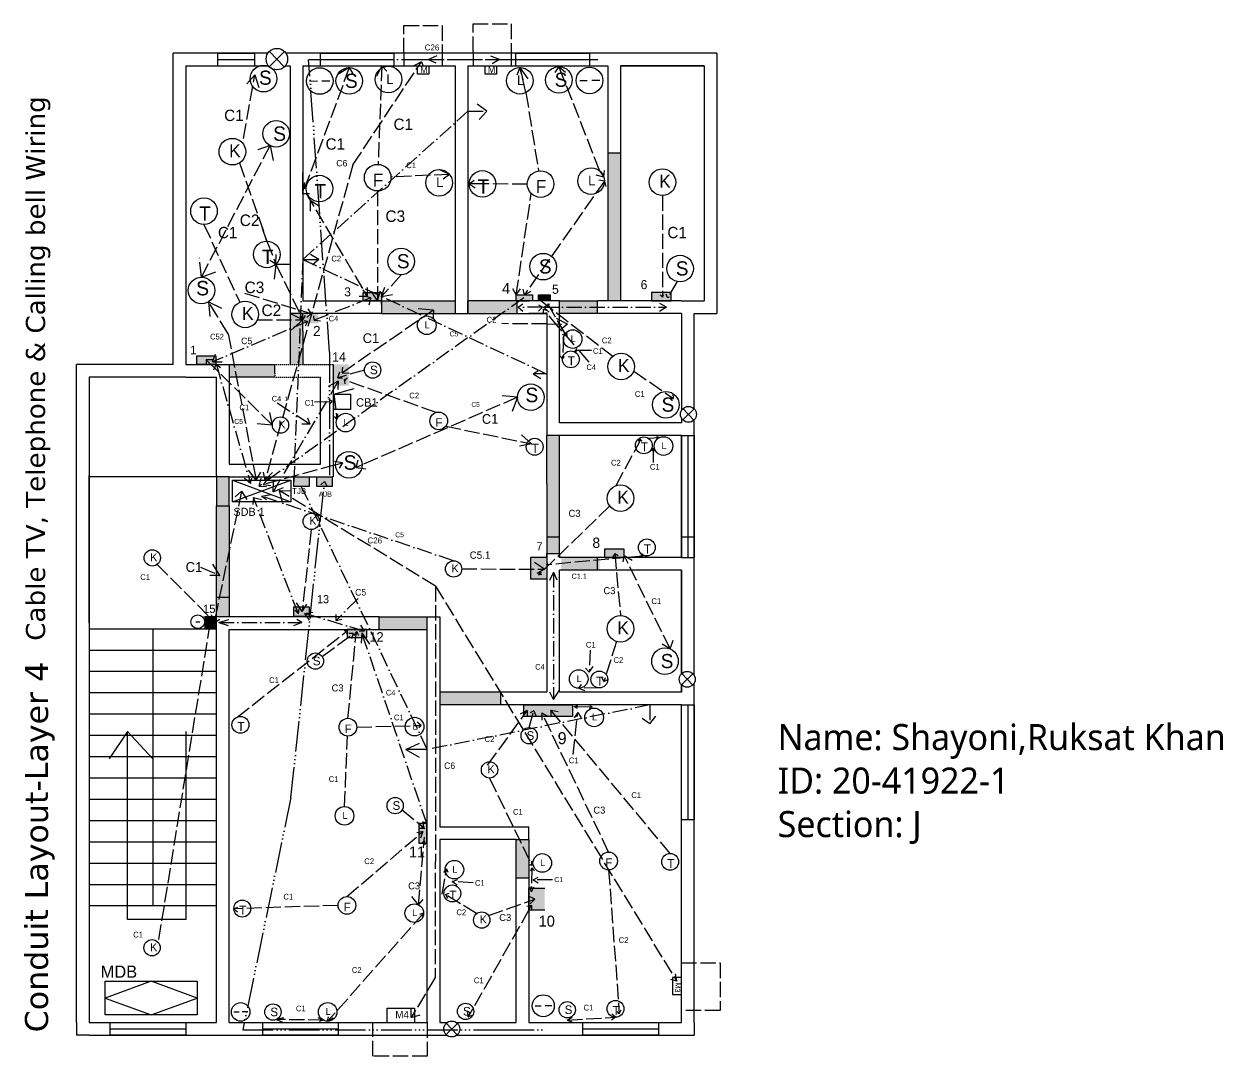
# Model space of a CAD drawing. Header units: inches. Extents: x -307 to 1342, y -989 to 4114.
# Drawn here: x -307 to 637, y -989 to -176 of the extents above; entities that cross this region are included whole.
import ezdxf

# ---------------------------------------------------------------- set-up
doc = ezdxf.new("R2010")
doc.units = ezdxf.units.IN
doc.header["$MEASUREMENT"] = 0
for name, pattern in [('ACAD_ISO02W100', [15, 12, -3]), ('ACAD_ISO06W100', [36, 24, -3, 0, -3, 0, -3, 0, -3]), ('ACAD_ISO10W100', [18, 12, -3, 0, -3]), ('HIDDEN2', [0.1875, 0.125, -0.0625])]:
    doc.linetypes.add(name, pattern=pattern)

msp = doc.modelspace()

# ---------------------------------------------------------------- hatches: boundary and pattern name
for color, points in [(3, [(162.53, -277.77), (152.53, -277.77), (152.53, -346.27), (152.53, -394.27), (162.53, -394.27), (162.53, -346.27)]), (3, [(32.53, -394.27), (-25.47, -394.27), (-25.47, -397.19), (-25.47, -404.27), (32.53, -404.27)]), (3, [(80.98, -394.27), (42.53, -394.27), (42.44, -404.27), (80.98, -404.27)]), (3, [(144.53, -394.27), (114.53, -394.27), (114.53, -404.27), (144.53, -404.27)]), (3, [(-87.47, -418.04), (-87.47, -404.27), (-97.47, -404.27), (-97.47, -418.27), (-97.47, -444.27), (-87.47, -444.27)]), (8, [(-75.21, -404.22), (-87.47, -404.22), (-87.47, -411.96), (-75.21, -411.96)]), (3, [(-109.47, -444.27), (-145.47, -444.27), (-145.47, -454.27), (-109.47, -454.27), (-109.47, -450.78)]), (8, [(-51.43, -444.26), (-64.22, -444.26), (-64.22, -460.98), (-51.43, -460.98)]), (3, [(114.53, -500.27), (104.53, -500.27), (104.53, -538.34), (104.53, -592.94), (114.53, -592.94)]), (3, [(-145.47, -532.78), (-155.47, -532.78), (-155.47, -555.55), (-145.47, -555.55)]), (78, [(-82.34, -532.78), (-94.6, -532.78), (-94.6, -540.33), (-82.34, -540.33)]), (4, [(-64.28, -532.78), (-73.47, -532.78), (-76.53, -532.78), (-76.53, -540.33), (-64.28, -540.33)]), (3, [(-145.47, -555.55), (-155.47, -555.55), (-155.47, -642.84), (-145.47, -642.84)]), (8, [(104.53, -596.27), (91.74, -596.27), (91.74, -612.99), (104.53, -612.99)]), (3, [(146.09, -596.26), (116.09, -596.26), (116.09, -606.26), (146.09, -606.26)]), (256, [(-145.47, -627.53), (-155.47, -627.53), (-155.47, -642.84), (-145.47, -642.84)]), (256, [(-145.47, -627.53), (-155.47, -627.53), (-155.47, -642.84), (-145.47, -642.84)]), (256, [(-145.47, -627.53), (-155.47, -627.53), (-155.47, -642.84), (-145.47, -642.84)]), (3, [(-145.47, -627.53), (-155.47, -627.53), (-155.47, -642.84), (-145.47, -642.84)]), (8, [(-82.34, -635.03), (-94.6, -635.03), (-94.6, -642.76), (-82.34, -642.76)]), (8, [(-155.47, -642.84), (-164.9, -642.84), (-164.9, -652.27), (-155.47, -652.27)]), (3, [(10.53, -642.84), (-27.47, -642.84), (-27.47, -652.84), (10.53, -652.84)]), (3, [(68.53, -702.27), (20.53, -702.27), (20.53, -712.27), (68.53, -712.27)]), (251, [(124.71, -712.27), (86.53, -712.27), (86.53, -721.22), (124.71, -721.22)]), (3, [(90.53, -818.27), (80.53, -818.27), (80.53, -848.27), (90.53, -848.27)]), (8, [(102.98, -856.76), (90.18, -856.76), (90.18, -873.48), (102.98, -873.48)])]:
    msp.add_hatch(color=color).paths.add_polyline_path(points)
at = {"linetype": 'ACAD_ISO02W100'}
for points in [[(-25.47, -387.55), (-40.07, -387.55), (-40.07, -394.27), (-25.47, -394.27)], [(93.39, -389.44), (80.57, -389.44), (80.57, -394.27), (93.39, -394.27)], [(107.16, -389.44), (97.96, -389.44), (97.96, -394.27), (107.16, -394.27)], [(202.46, -387.79), (187.03, -387.79), (187.03, -394.15), (202.46, -394.15)], [(-155.65, -437.78), (-171.08, -437.78), (-171.08, -444.13), (-155.65, -444.13)], [(165.38, -589.81), (149.95, -589.81), (149.95, -596.17), (165.38, -596.17)], [(-37.04, -652.82), (-52.47, -652.82), (-52.47, -659.18), (-37.04, -659.18)], [(10.09, -821.09), (10.09, -805.66), (3.73, -805.66), (3.73, -821.09)]]:
    msp.add_hatch(color=252, dxfattribs=at).paths.add_polyline_path(points)
at = {"linetype": 'ACAD_ISO02W100', "lineweight": 25}
for color, points in [(56, [(-82.34, -532.6), (-94.6, -532.6), (-94.6, -540.33), (-82.34, -540.33)]), (143, [(-64.28, -532.6), (-76.53, -532.6), (-76.53, -540.33), (-64.28, -540.33)]), (153, [(-64.28, -532.6), (-76.53, -532.6), (-76.53, -540.33), (-64.28, -540.33)])]:
    msp.add_hatch(color=color, dxfattribs=at).paths.add_polyline_path(points)

# ---------------------------------------------------------------- linework, layer by layer
at = {"linetype": 'ACAD_ISO02W100'}
for p, q in [((-7.91, -199.27), (-7.91, -177.52)), ((-7.91, -177.52), (22.15, -177.52)), ((22.15, -177.52), (22.15, -199.27)), ((46.57, -198.06), (46.57, -176.32)), ((46.57, -176.32), (76.64, -176.32)), ((76.64, -176.32), (76.64, -198.06)), ((-134.23, -266.35), (-125.25, -216.43)), ((-50.87, -210.69), (-87.47, -309.66)), ((-50.87, -210.69), (-60, -216.03)), ((-50.87, -210.69), (-48.09, -215.44)), ((-25.31, -209.27), (-29.57, -217.7)), ((-25.31, -209.27), (-28.16, -286.79)), ((-25.31, -209.27), (-21.42, -213.46)), ((83.41, -210.49), (81.09, -216.72)), ((88.16, -230.3), (83.41, -210.49)), ((83.41, -210.49), (85.78, -220.39)), ((83.41, -210.49), (89.65, -219.52)), ((114.12, -209.87), (110.78, -214.62)), ((146.36, -292.09), (114.12, -209.87)), ((114.12, -209.87), (119.4, -214.21)), ((88.16, -230.3), (98.05, -291.95)), ((-137.18, -285.6), (-115.82, -347.19)), ((28.01, -294.72), (19.88, -290.85)), ((146.36, -292.09), (149.44, -296.85)), ((149.44, -296.85), (150.05, -291.59)), ((-87.47, -309.66), (-87.47, -293.3)), ((-87.47, -305.87), (-87.47, -293.3)), ((-87.47, -309.66), (-87.47, -296.77)), ((-87.47, -309.66), (-85.81, -300.95)), ((28.01, -294.72), (-18.09, -296.79)), ((28.01, -294.72), (23.12, -298.39)), ((43.47, -302.21), (47.49, -299.28)), ((149.91, -299.95), (86.98, -389.44)), ((149.44, -296.85), (143.47, -295.24)), ((149.91, -299.95), (145.67, -299.33)), ((149.91, -299.95), (149.24, -303.63)), ((149.91, -299.95), (150.93, -304.3)), ((-87.47, -309.66), (-82.26, -309.66)), ((-84.86, -309.66), (-36.63, -390.92)), ((-28.55, -307.73), (-28.55, -394.27)), ((50.08, -302.21), (43.47, -302.21)), ((43.47, -302.21), (48.32, -305.23)), ((89.24, -302.29), (50.08, -302.21)), ((80.57, -389.44), (92.36, -309.75)), ((195.57, -311.35), (195.57, -387.76)), ((-83.15, -312.54), (-81.7, -314.98)), ((-81.7, -314.98), (-81.7, -323.66)), ((-81.7, -314.98), (-74.32, -319.69)), ((-165.22, -334.07), (-137.1, -395.35)), ((-115.82, -347.19), (-119.28, -337.2)), ((-115.82, -347.19), (-108.58, -365.22)), ((-108.58, -365.22), (-108.42, -357.72)), ((-108.58, -365.22), (-113.33, -362.42)), ((-108.58, -365.22), (-110.34, -379.57)), ((-108.58, -365.22), (-87.47, -409.25)), ((-108.58, -365.22), (-97.47, -365.22)), ((-10.03, -373.65), (-25.47, -390.91)), ((-36.63, -390.92), (-39.84, -385.5)), ((-36.63, -390.92), (-36.63, -383.82)), ((-28.55, -394.27), (-26.34, -386.33)), ((-25.47, -390.91), (-22.77, -383.33)), ((80.57, -389.44), (77.81, -384.86)), ((80.57, -389.44), (83.93, -384.66)), ((86.98, -389.44), (86.06, -385.06)), ((86.98, -389.44), (92.26, -386.71)), ((207.27, -379.08), (199.71, -391.56)), ((-133.24, -388.12), (-80.95, -404.27)), ((-36.63, -390.92), (-43.17, -390.92)), ((-28.55, -394.27), (-32.77, -387.55)), ((-25.47, -390.91), (-16.84, -389.26)), ((100.07, -394.27), (99.03, -393.34)), ((99.03, -393.34), (100.13, -393.4)), ((99.03, -393.34), (99.14, -393.98)), ((100.07, -394.27), (156.57, -437.77)), ((119.07, -419.96), (102.56, -391.85)), ((102.56, -391.85), (102.56, -394.27)), ((102.56, -391.85), (104.85, -391.85)), ((195.71, -391.28), (193.76, -389.45)), ((195.57, -387.76), (195.71, -391.28)), ((195.64, -391.21), (196.83, -389.28)), ((199.71, -391.56), (198.65, -389.03)), ((199.71, -391.56), (201.19, -390.94)), ((-87.47, -409.25), (-97.47, -404.27)), ((-87.47, -409.25), (-89.3, -405.42)), ((-87.47, -409.25), (-89.3, -405.42)), ((-80.95, -404.27), (-84.38, -407.27)), ((-80.95, -404.27), (-83.15, -400.42)), ((-123.23, -409.25), (-87.47, -409.25)), ((-87.47, -409.25), (-97.47, -418.04)), ((-87.47, -409.25), (-89.36, -407.47)), ((-87.47, -409.25), (-85.37, -405.81)), ((117.78, -422.88), (116.83, -439.89)), ((120.55, -422.39), (116.86, -420.78)), ((119.07, -419.96), (120.55, -422.39)), ((120.55, -422.39), (120.25, -418.7)), ((126.53, -433.22), (128.2, -432.12)), ((139.74, -433.29), (126.53, -433.22)), ((126.53, -433.22), (128.01, -434.24)), ((116.83, -439.89), (115.44, -437.77)), ((116.83, -439.89), (118.63, -438.09)), ((173.02, -449.45), (204.28, -471.13)), ((204.28, -471.13), (201.92, -470.5)), ((204.28, -471.13), (204.13, -467.33)), ((159.12, -539.66), (178.61, -503.41)), ((178.61, -503.41), (176.4, -504.55)), ((178.61, -503.41), (179.03, -504.68)), ((184.24, -502.17), (193.31, -501.86)), ((193.31, -501.86), (190.77, -502.63)), ((193.31, -501.86), (190.84, -501.29)), ((154.12, -555.67), (98.29, -609.75)), ((158.06, -593.19), (162.61, -641.86)), ((183.3, -594.92), (178.56, -594.35)), ((183.3, -594.92), (104.53, -601.96)), ((104.53, -601.96), (105.51, -600.13)), ((104.53, -601.96), (105.41, -602.86)), ((165.41, -594.62), (164.38, -599.75)), ((201.65, -668.22), (165.41, -594.62)), ((165.41, -594.62), (171.78, -598.28)), ((183.3, -594.92), (181.98, -596.27)), ((98.29, -609.75), (99.13, -606.85)), ((98.29, -609.75), (100.75, -609.21)), ((138.68, -669.06), (138.05, -686.43)), ((159.5, -662.34), (149.45, -693.89)), ((201.65, -668.22), (195.29, -664.41)), ((201.65, -668.22), (203.96, -661.26)), ((138.05, -686.43), (135.02, -683.24)), ((138.05, -686.43), (141.08, -682.12)), ((129.84, -699.17), (131.94, -696.29)), ((149.45, -693.89), (148.1, -691)), ((149.45, -693.89), (152.59, -692.1)), ((145.94, -698.87), (129.84, -699.17)), ((129.84, -699.17), (134.17, -700.84)), ((57.92, -759.75), (89.25, -716.75)), ((89.25, -716.75), (83.53, -719.59)), ((89.25, -716.75), (89.25, -721.22)), ((90.71, -730.03), (94.28, -716.85)), ((94.28, -716.85), (91.43, -718.53)), ((94.28, -716.85), (96.25, -721.22)), ((201.71, -829.1), (107.78, -716.46)), ((107.78, -716.46), (107.78, -721.22)), ((107.78, -716.46), (113.63, -717.48)), ((126.07, -713.49), (128.9, -712.64)), ((126.07, -713.49), (140.39, -713.78)), ((126.07, -713.49), (128.5, -714.76)), ((140.39, -713.78), (137.96, -715.01)), ((140.39, -713.78), (138.52, -712.95)), ((185.78, -712.27), (185.78, -727.05)), ((153.23, -828.12), (100.68, -718.34)), ((100.68, -718.34), (100.68, -724.29)), ((100.68, -718.34), (105.62, -721.22)), ((125.39, -751.35), (128.95, -718.31)), ((128.95, -718.31), (126.17, -722.34)), ((128.95, -718.31), (131.63, -722.34)), ((185.78, -727.05), (179.75, -722.89)), ((185.78, -727.05), (190.51, -721.15)), ((59.5, -769.79), (92.86, -838.67)), ((92.86, -838.67), (90.53, -837.84)), ((92.86, -838.67), (92.72, -835.26)), ((22.32, -861.05), (25.68, -841.2)), ((25.68, -841.2), (23.3, -844)), ((25.68, -841.2), (26.66, -843.93)), ((153.23, -842.05), (161.66, -955.39)), ((30.14, -851.32), (34.53, -849.65)), ((46.76, -852.32), (30.14, -851.32)), ((30.14, -851.32), (34.15, -853.79)), ((24.98, -861.56), (27.64, -860.49)), ((49.35, -876.49), (24.98, -861.56)), ((24.98, -861.56), (26.31, -864.34)), ((58.66, -877.91), (95.23, -865.12)), ((95.23, -865.12), (90.18, -862.82)), ((95.23, -865.12), (91.43, -868.77)), ((90.53, -873.48), (42.83, -957.7)), ((92.63, -870.01), (88.75, -870.98)), ((90.53, -873.48), (92.63, -870.01)), ((92.63, -870.01), (92.63, -873.48)), ((210.53, -915.26), (210.53, -915.26)), ((210.53, -915.26), (240.99, -915.26)), ((240.99, -915.26), (240.99, -952.74)), ((-155.47, -962.27), (-155.47, -947.37)), ((161.66, -955.39), (163.12, -952.3)), ((240.99, -952.74), (210.53, -952.74)), ((42.83, -957.7), (42.43, -953.77)), ((42.83, -957.7), (45.62, -956.51)), ((120.65, -960.22), (124.54, -958.01)), ((120.65, -960.22), (158.67, -958.1)), ((120.65, -960.22), (124.2, -961.78)), ((158.67, -958.1), (155.64, -960.36)), ((158.67, -958.1), (155.72, -955.68)), ((161.66, -955.39), (159.94, -953.58))]:
    msp.add_line(p, q, dxfattribs=at)
at = {"color": 0}
for p, q in [((-101.88, -198), (-113.84, -209.95)), ((-113.72, -197.88), (-102, -210.07)), ((-81.87, -221.2), (-76, -221.12)), ((-66.11, -221.2), (-72.45, -221.2)), ((130.49, -220.79), (136.36, -220.71)), ((146.25, -220.79), (139.91, -220.79)), ((-87.47, -276.93), (-87.47, -309.66)), ((-62.98, -467.74), (-47.04, -463.15)), ((220.52, -479.12), (211.66, -487.98)), ((211.74, -479.03), (220.43, -488.07)), ((104.53, -596.27), (91.74, -596.27)), ((91.74, -596.27), (91.74, -612.99)), ((91.74, -612.99), (104.53, -612.99)), ((219.54, -687.66), (210.68, -696.52)), ((210.77, -687.57), (219.45, -696.61)), ((102.98, -856.76), (90.18, -856.76)), ((90.18, -856.76), (90.18, -873.48)), ((90.18, -873.48), (102.98, -873.48)), ((95.38, -949.05), (100.25, -948.98)), ((108.45, -949.05), (103.2, -949.05)), ((-141.75, -953.86), (-137.65, -953.81)), ((-130.75, -953.86), (-135.17, -953.86)), ((34.21, -962.86), (25.35, -971.72)), ((25.44, -962.77), (34.12, -971.81))]:
    msp.add_line(p, q, dxfattribs=at)
at = {"color": 0, "linetype": 'ACAD_ISO02W100'}
for p, q in [((46.57, -198.06), (46.57, -209.27)), ((76.64, -198.06), (76.64, -209.27)), ((-7.91, -199.27), (-7.91, -209.27)), ((22.15, -199.27), (22.15, -209.27)), ((-125.25, -216.43), (-131.51, -223.53)), ((-125.25, -216.43), (-122.03, -226.26)), ((15.4, -401.53), (-56.51, -450.97)), ((15.4, -401.53), (2.89, -400.49)), ((15.4, -401.53), (15.1, -408.06)), ((104.53, -412.25), (69.21, -412.17)), ((104.53, -412.25), (120.99, -412.58)), ((120.99, -412.58), (112.15, -408.18)), ((120.99, -412.58), (114.53, -417.54)), ((-111.43, -491.99), (-163.58, -440.48)), ((-163.58, -440.48), (-163.58, -444.27)), ((-163.58, -440.48), (-158.18, -440.48)), ((-38.93, -448.7), (-59.8, -454.76)), ((-59.8, -454.76), (-58.2, -450.13)), ((-56.51, -450.97), (-55.83, -446.38)), ((-56.51, -450.97), (-51.07, -451.02)), ((104.53, -445.45), (104.53, -445.45)), ((-59.8, -454.76), (-56.1, -454.79)), ((-54.98, -456.43), (-52.25, -454.72)), ((17.43, -482.03), (-54.98, -456.43)), ((-54.98, -456.43), (-54.39, -459.44)), ((-64.37, -473.53), (-66.92, -471.8)), ((-62.98, -467.74), (-60.56, -487.24)), ((-78.3, -473.65), (-64.37, -473.53)), ((-64.37, -473.53), (-66.38, -475.43)), ((-111.43, -491.99), (-113.28, -482.15)), ((-60.56, -487.24), (-62.48, -485.11)), ((-60.56, -487.24), (-59.76, -483.27)), ((-111.43, -491.99), (-123.24, -490.96)), ((25.05, -492.9), (92.59, -506.73)), ((92.59, -506.73), (84.67, -499.58)), ((92.59, -506.73), (83.12, -508.57)), ((-80.76, -574.21), (-87.96, -638.69)), ((-202.07, -601.65), (-158.83, -644.98)), ((102.9, -605.29), (94.9, -600.2)), ((37.65, -605.25), (102.9, -605.29)), ((102.9, -605.29), (96.76, -608.79)), ((-87.96, -638.69), (-92.45, -631.96)), ((-87.96, -638.69), (-84.15, -632.99)), ((-200.76, -896.96), (-160.18, -647.56)), ((-160.18, -647.56), (-162.98, -649.74)), ((-158.93, -644.88), (-161.01, -645.07)), ((-160.95, -652.27), (-160.18, -647.56)), ((-160.18, -647.56), (-158.09, -650.24)), ((-158.83, -644.98), (-159.33, -642.84)), ((-139.2, -721.8), (-52.45, -653.98)), ((-72.16, -674.25), (-47.93, -656.15)), ((-52.45, -653.98), (-54.84, -653.99)), ((-52.45, -653.98), (-53.06, -656.15)), ((-51.96, -722.8), (-45.28, -654.34)), ((-47.93, -656.15), (-51.35, -655.96)), ((-47.93, -656.15), (-49.21, -660.34)), ((-45.28, -654.34), (-47.22, -657.55)), ((-45.28, -654.34), (-43.53, -657.29)), ((5.77, -728.33), (2.63, -725.79)), ((-44.99, -729.76), (5.77, -728.33)), ((5.77, -728.33), (3.86, -730.32)), ((-54.61, -792.23), (-52.26, -736.72)), ((-9.27, -794.84), (8.48, -809.4)), ((8.48, -809.4), (3.76, -809.4)), ((3.96, -805.68), (7.64, -808.71)), ((7.64, -808.71), (4.78, -809.4)), ((6.94, -804.2), (7.64, -808.71)), ((-52.7, -863.03), (7.02, -811.95)), ((7.02, -811.95), (2.39, -812.79)), ((3.61, -869.61), (8.35, -816.35)), ((3.76, -814.73), (7.02, -811.95)), ((7.02, -811.95), (5.16, -817.05)), ((7.02, -811.95), (5.16, -817.05)), ((8.1, -819.24), (6.14, -821.11)), ((7.93, -821.11), (8.1, -819.24)), ((8.1, -819.24), (8.95, -821.98)), ((3.61, -869.61), (-1.73, -863.12)), ((3.61, -869.61), (7.3, -865.49)), ((-59.66, -870), (-141.73, -872.76)), ((-141.73, -872.76), (-138.5, -871.35)), ((-141.73, -872.76), (-138.73, -875.04)), ((7.62, -876.14), (-67.89, -961.17)), ((7.62, -876.14), (4.38, -877.31)), ((7.62, -876.14), (6.52, -878.93)), ((-108.32, -959.82), (-102.31, -958.23)), ((-71.18, -960.38), (-108.32, -959.82)), ((-108.32, -959.82), (-103.71, -961.53)), ((-71.18, -960.38), (-75.46, -958.51)), ((-71.18, -960.38), (-74.49, -961.48)), ((-67.89, -961.17), (-67.18, -957.78)), ((-67.89, -961.17), (-63.54, -958.63)), ((-32.45, -988.56), (-32.45, -962.27)), ((10.53, -962.27), (10.53, -988.56)), ((10.53, -988.56), (-32.45, -988.56))]:
    msp.add_line(p, q, dxfattribs=at)
for p, q in [((-189.47, -444.27), (-189.47, -199.27)), ((-114.88, -199.27), (-189.47, -199.27)), ((238.53, -199.27), (-100.84, -199.27)), ((238.53, -199.27), (238.53, -251.76)), ((-179.47, -209.27), (-114.46, -209.27)), ((-179.47, -209.27), (-179.47, -444.27)), ((-179.47, -209.27), (-114.46, -209.27)), ((-101.27, -209.27), (-97.47, -209.27)), ((-101.27, -209.27), (-97.47, -209.27)), ((-97.47, -209.27), (-97.47, -404.27)), ((-87.47, -209.27), (32.53, -209.27)), ((-87.47, -209.27), (-87.47, -384.27)), ((-87.47, -209.27), (-87.47, -384.27)), ((-87.47, -209.27), (32.53, -209.27)), ((32.53, -209.27), (32.53, -384.27)), ((32.53, -209.27), (32.53, -219.27)), ((42.53, -209.27), (152.53, -209.27)), ((42.53, -209.27), (42.53, -384.27)), ((87.53, -209.27), (97.53, -209.27)), ((152.53, -209.27), (152.53, -346.27)), ((162.53, -209.27), (228.53, -209.27)), ((228.53, -209.27), (162.53, -209.27)), ((162.53, -209.27), (162.53, -346.27)), ((228.53, -209.27), (228.53, -394.27)), ((238.53, -209.27), (238.53, -404.27)), ((-97.47, -362.49), (-97.47, -362.49)), ((-87.47, -394.27), (-25.47, -394.27)), ((90.64, -394.27), (80.98, -394.27)), ((80.98, -394.27), (80.98, -404.27)), ((114.53, -394.27), (90.64, -394.27)), ((114.53, -394.27), (104.53, -394.27)), ((114.53, -490.27), (114.53, -394.27)), ((210.53, -394.27), (144.53, -394.27)), ((144.53, -404.27), (144.53, -394.27)), ((210.53, -394.27), (228.53, -394.27)), ((-80.95, -404.27), (-81.82, -405.03)), ((80.98, -404.27), (104.53, -404.27)), ((104.53, -404.27), (90.46, -404.27)), ((104.53, -404.27), (104.53, -499.21)), ((210.53, -404.27), (144.53, -404.27)), ((210.53, -404.27), (210.53, -480.64)), ((220.53, -404.27), (238.53, -404.27)), ((220.53, -479.13), (220.53, -404.27)), ((-87.47, -409.25), (-87.13, -407.97)), ((-97.47, -418.04), (-97.47, -418.27)), ((114.53, -428.17), (114.53, -438.17)), ((-189.47, -444.27), (-265.47, -444.27)), ((-265.47, -962.27), (-265.47, -444.27)), ((-179.47, -444.27), (-155.47, -444.27)), ((-155.47, -444.27), (-145.47, -444.27)), ((-145.47, -444.27), (-145.47, -522.78)), ((-109.47, -450.78), (-109.47, -444.27)), ((-109.47, -450.78), (-109.47, -450.78)), ((-63.47, -444.27), (-63.47, -486.78)), ((-63.47, -450.78), (-63.47, -522.78)), ((-179.47, -454.27), (-255.47, -454.27)), ((-255.47, -454.27), (-255.47, -536.27)), ((-179.47, -454.27), (-189.47, -454.27)), ((-179.47, -454.27), (-155.47, -454.27)), ((-155.47, -531.56), (-155.47, -454.27)), ((-73.47, -522.78), (-73.47, -454.27)), ((210.53, -490.27), (114.53, -490.27)), ((210.53, -486.45), (210.53, -490.27)), ((220.53, -688.95), (220.53, -487.96)), ((104.53, -492), (104.53, -500.27)), ((114.8, -500.27), (104.53, -500.27)), ((210.53, -500.27), (114.8, -500.27)), ((210.53, -596.27), (210.53, -500.27)), ((210.53, -500.27), (210.53, -596.27)), ((188.27, -510.16), (187.21, -512.6)), ((188.27, -510.16), (188.38, -521.51)), ((188.27, -510.16), (189.74, -512.35)), ((-145.47, -522.78), (-73.47, -522.78)), ((-63.47, -522.78), (-63.47, -532.78)), ((-255.47, -647.56), (-255.47, -531.56)), ((-145.47, -532.78), (-255.47, -532.78)), ((-255.47, -536.27), (-255.47, -652.27)), ((-155.47, -531.56), (-155.47, -532.78)), ((-145.47, -532.78), (-94.6, -532.78)), ((-142.81, -552.38), (-96.95, -535.36)), ((-142.81, -535.36), (-96.95, -552.38)), ((-82.34, -532.78), (-73.47, -532.78)), ((-63.47, -532.78), (-64.28, -532.78)), ((-155.47, -555.55), (-145.47, -555.55)), ((104.53, -580), (114.53, -580)), ((210.53, -580), (220.53, -580)), ((104.53, -592.94), (114.53, -592.94)), ((104.53, -596.27), (104.53, -592.94)), ((104.53, -592.94), (104.53, -596.27)), ((114.53, -592.94), (114.53, -596.27)), ((114.53, -592.94), (114.53, -596.27)), ((158.06, -593.19), (156.28, -596.14)), ((158.06, -593.19), (160.83, -594.62)), ((104.53, -596.27), (104.53, -702.27)), ((116.06, -596.27), (114.53, -596.27)), ((210.53, -596.27), (144.53, -596.27)), ((144.53, -606.27), (144.53, -596.27)), ((114.53, -702.27), (114.53, -606.27)), ((116.1, -606.27), (114.53, -606.27)), ((210.53, -606.27), (144.53, -606.27)), ((210.53, -606.27), (210.53, -687.81)), ((210.53, -687.81), (210.53, -606.27)), ((-155.47, -627.53), (-145.47, -627.53)), ((-171.75, -646.8), (-168.45, -646.8)), ((-168.15, -646.97), (-168.15, -646.97)), ((-164.9, -642.84), (-155.47, -642.84)), ((-27.47, -642.84), (-155.47, -642.84)), ((-155.47, -652.27), (-155.47, -642.84)), ((-27.47, -652.84), (-27.47, -642.84)), ((10.53, -662.27), (10.53, -642.84)), ((10.53, -642.84), (20.53, -642.84)), ((20.53, -642.84), (20.53, -684.8)), ((-255.53, -652.27), (-155.47, -652.27)), ((-255.47, -652.27), (-255.47, -962.27)), ((-205.5, -652.27), (-205.5, -870.2)), ((-155.47, -962.27), (-155.47, -652.27)), ((-145.47, -962.27), (-145.47, -652.84)), ((-145.47, -652.84), (-27.47, -652.84)), ((-255.53, -669.03), (-155.47, -669.03)), ((10.53, -962.27), (10.53, -662.27)), ((20.53, -662.27), (20.53, -808.27)), ((-255.53, -685.8), (-155.47, -685.8)), ((210.53, -702.27), (210.53, -696.37)), ((210.53, -696.37), (210.53, -702.27)), ((220.53, -962.27), (220.53, -695.23)), ((-255.53, -702.56), (-155.47, -702.56)), ((104.53, -702.27), (68.53, -702.27)), ((68.53, -712.27), (68.53, -702.27)), ((210.53, -702.27), (114.53, -702.27)), ((104.53, -712.27), (68.53, -712.27)), ((108.07, -712.27), (104.53, -712.27)), ((210.53, -712.27), (104.9, -712.27)), ((210.53, -808.27), (210.53, -712.27)), ((-255.53, -719.32), (-155.47, -719.32)), ((-255.53, -736.09), (-155.47, -736.09)), ((-225.55, -733.17), (-239.83, -754.58)), ((-225.55, -881.02), (-225.55, -733.17)), ((-225.55, -733.17), (-205.47, -754.58)), ((-179.6, -733.17), (-179.6, -881.02)), ((-6.27, -747.3), (4.51, -742.24)), ((-255.53, -752.85), (-155.47, -752.85)), ((10.53, -747.3), (-6.27, -747.3)), ((-6.27, -747.3), (4.2, -753.32)), ((10.53, -747.3), (10.53, -747.3)), ((-255.53, -769.62), (-155.47, -769.62)), ((-255.53, -786.38), (-155.47, -786.38)), ((-255.53, -803.15), (-155.47, -803.15)), ((20.53, -808.27), (80.53, -808.27)), ((80.53, -808.27), (90.53, -808.27)), ((90.53, -818.27), (90.53, -808.27)), ((210.53, -962.27), (210.53, -808.27)), ((-255.53, -819.91), (-155.47, -819.91)), ((80.53, -818.27), (20.53, -818.27)), ((20.53, -818.27), (20.53, -962.27)), ((-255.53, -836.67), (-155.47, -836.67)), ((80.53, -962.27), (80.53, -848.27)), ((80.53, -962.27), (80.53, -848.27)), ((80.53, -848.27), (90.53, -848.27)), ((90.53, -848.27), (90.53, -962.27)), ((-255.53, -853.44), (-155.47, -853.44)), ((-255.53, -870.2), (-155.47, -870.2)), ((-179.6, -881.02), (-225.55, -881.02)), ((-206.84, -929.71), (-243.05, -942.91)), ((-170.64, -942.91), (-206.84, -929.71)), ((-243.05, -942.91), (-206.84, -956.11)), ((-206.84, -956.11), (-170.64, -942.91)), ((-265.47, -962.27), (-265.47, -972.27)), ((-255.47, -962.27), (-179.47, -962.27)), ((-255.47, -962.27), (-155.47, -962.27)), ((-145.47, -962.27), (10.53, -962.27)), ((-13.47, -962.27), (10.53, -962.27)), ((21.53, -962.27), (20.53, -962.27)), ((20.53, -962.27), (26.03, -962.27)), ((21.53, -962.27), (26.03, -962.27)), ((33.53, -962.27), (80.53, -962.27)), ((33.53, -962.27), (56.53, -962.27)), ((56.53, -962.27), (80.53, -962.27)), ((90.53, -962.27), (210.53, -962.27)), ((220.53, -962.27), (220.53, -972.27)), ((-255.47, -972.27), (-265.47, -972.27)), ((-255.47, -972.27), (25.97, -972.27)), ((33.58, -972.27), (220.53, -972.27))]:
    msp.add_line(p, q)
at = {"color": 3, "linetype": 'ByBlock'}
for p, q in [((-125.25, -199.27), (-154.52, -199.27)), ((-154.52, -199.27), (-154.52, -209.27)), ((-125.25, -209.27), (-125.25, -199.27)), ((-73.87, -199.27), (-73.87, -209.27)), ((-15.63, -209.27), (-15.63, -199.27)), ((79.87, -199.27), (79.87, -209.27)), ((138.56, -209.27), (138.56, -199.27)), ((-154.52, -209.27), (-125.25, -209.27)), ((-73.87, -209.27), (-44.59, -209.27)), ((-44.9, -209.27), (-15.63, -209.27)), ((79.87, -209.27), (109.15, -209.27)), ((109.28, -209.27), (138.56, -209.27)), ((42.44, -404.27), (42.53, -394.27)), ((-97.47, -418.27), (-97.47, -444.27)), ((-87.47, -418.04), (-87.47, -444.27)), ((-145.47, -444.27), (-109.47, -444.27)), ((-109.47, -454.27), (-145.47, -454.27))]:
    msp.add_line(p, q, dxfattribs=at)
at = {"color": 3}
for p, q in [((-154.52, -199.27), (-125.25, -199.27)), ((-154.52, -204.27), (-125.25, -204.27)), ((-73.87, -199.27), (-15.63, -199.27)), ((-73.87, -204.27), (-15.63, -204.27)), ((79.87, -199.27), (138.15, -199.27)), ((79.9, -204.27), (138.15, -204.27)), ((-154.52, -209.27), (-125.25, -209.27)), ((152.53, -277.77), (162.53, -277.77)), ((152.53, -277.77), (152.53, -346.27)), ((162.53, -277.77), (162.53, -346.27)), ((152.53, -346.27), (152.53, -394.27)), ((162.53, -346.27), (162.53, -394.27)), ((-97.47, -376.71), (-97.47, -376.71)), ((-25.47, -394.27), (32.53, -394.27)), ((80.98, -394.27), (42.53, -394.27)), ((114.53, -394.27), (144.53, -394.27)), ((-87.47, -404.27), (-97.47, -404.27)), ((-97.47, -404.27), (-97.47, -418.27)), ((-87.47, -418.04), (-87.47, -404.27)), ((-25.47, -404.27), (32.53, -404.27)), ((42.44, -404.27), (80.98, -404.27)), ((144.53, -404.27), (114.53, -404.27)), ((104.53, -538.34), (104.53, -500.27)), ((114.53, -596.27), (114.53, -500.27)), ((210.53, -500.27), (210.53, -596.27)), ((210.53, -500.27), (220.53, -500.27)), ((215.53, -500.27), (215.53, -596.27)), ((220.53, -596.27), (220.53, -500.27)), ((220.53, -500.27), (220.53, -596.27)), ((220.53, -500.27), (220.53, -596.27)), ((220.53, -500.27), (220.53, -596.27)), ((-155.47, -532.78), (-155.47, -555.55)), ((-145.47, -555.55), (-145.47, -532.78)), ((104.53, -538.34), (104.53, -596.27)), ((-155.47, -555.55), (-145.47, -555.55)), ((-155.47, -642.84), (-155.47, -555.55)), ((-155.47, -555.55), (-145.47, -555.55)), ((-145.47, -555.55), (-145.47, -642.84)), ((144.53, -596.27), (114.53, -596.27)), ((210.53, -596.27), (220.53, -596.27)), ((144.53, -606.27), (114.53, -606.27)), ((-155.47, -627.53), (-145.47, -627.53)), ((-155.47, -642.84), (-164.9, -642.84)), ((-27.47, -642.84), (10.53, -642.84)), ((-27.47, -652.84), (10.53, -652.84)), ((68.53, -702.27), (20.53, -702.27)), ((68.53, -712.27), (20.53, -712.27)), ((210.53, -712.27), (220.53, -712.27)), ((210.53, -802.7), (210.53, -712.27)), ((215.53, -712.27), (215.53, -802.7)), ((220.53, -712.27), (220.53, -802.7)), ((220.53, -802.7), (220.53, -712.27)), ((220.53, -712.27), (220.53, -802.7)), ((220.53, -802.7), (210.53, -802.7)), ((80.53, -848.27), (80.53, -818.27)), ((80.53, -818.27), (90.53, -818.27)), ((90.53, -818.27), (90.53, -848.27)), ((-239.42, -962.27), (-179.47, -962.27)), ((-238.95, -972.27), (-238.95, -962.27)), ((-179.47, -962.27), (-179.47, -972.27)), ((-119.47, -962.27), (-59.51, -962.27)), ((-118.99, -972.27), (-118.99, -962.27)), ((-59.51, -962.27), (-59.51, -972.27)), ((132.48, -962.27), (192.44, -962.27)), ((132.96, -972.27), (132.96, -962.27)), ((192.44, -962.27), (192.44, -972.27)), ((-238.95, -967.27), (-179.47, -967.27)), ((-118.99, -967.27), (-59.51, -967.27)), ((132.96, -967.27), (192.44, -967.27)), ((-179.47, -972.27), (-238.95, -972.27)), ((-238.95, -972.27), (-179.47, -972.27)), ((-59.51, -972.27), (-118.99, -972.27)), ((-118.99, -972.27), (-59.51, -972.27)), ((192.44, -972.27), (132.96, -972.27))]:
    msp.add_line(p, q, dxfattribs=at)
at = {"color": 163, "linetype": 'ACAD_ISO06W100', "lineweight": 25}
for p, q in [((-66.38, -434.69), (-82.86, -204.31)), ((-82.5, -204.28), (144.88, -204.28)), ((-66.38, -434.69), (-66.38, -532.6)), ((-96.77, -785.07), (-70.4, -536.51)), ((-70.4, -536.51), (-73.29, -539.02)), ((-70.4, -536.51), (-68.31, -540.33)), ((-96.77, -785.07), (-134.65, -967.93)), ((-134.65, -967.93), (70.63, -967.93)), ((70.63, -967.93), (104.5, -967.93))]:
    msp.add_line(p, q, dxfattribs=at)
at = {"color": 3, "linetype": 'ACAD_ISO02W100'}
for p, q in [((-73.87, -199.27), (-15.63, -199.27)), ((-48.02, -287.2), (5.88, -206.04)), ((5.88, -206.04), (0, -209.27)), ((5.88, -206.04), (7.24, -209.27)), ((11.23, -204.22), (18.41, -201)), ((11.23, -204.22), (67.41, -204.22)), ((11.23, -204.22), (17.2, -206.89)), ((67.41, -204.22), (60.46, -201.54)), ((67.41, -204.22), (61.56, -207.72)), ((79.9, -199.27), (138.15, -199.27)), ((-167.2, -375.59), (-113.25, -271.99)), ((-113.25, -271.99), (-122.76, -275.39)), ((-113.25, -271.99), (-110.9, -283.68)), ((-48.02, -287.2), (-117.12, -535.36)), ((-167.2, -375.59), (-168.76, -360.47)), ((-167.2, -375.59), (-154.81, -371.02)), ((-146.2, -420.09), (-161.7, -394.98)), ((-161.7, -394.98), (-160.62, -406.64)), ((-161.7, -394.98), (-151.46, -399.87)), ((-146.2, -420.09), (-124.13, -535.36)), ((81.47, -470.11), (-40.66, -523.3)), ((81.47, -470.11), (68.15, -468.85)), ((81.47, -470.11), (76.61, -483.04)), ((-124.13, -535.36), (-130.17, -527.5)), ((-61.61, -523.3), (-118.61, -538.72)), ((-56.27, -521.63), (-62.54, -520.76)), ((-61.61, -523.3), (-56.27, -521.63)), ((-56.27, -521.63), (-58.76, -525.93)), ((-45.37, -525.28), (-43.91, -519.23)), ((-40.66, -523.3), (-45.37, -525.28)), ((-45.37, -525.28), (-37.96, -526.43)), ((-124.13, -535.36), (-120.5, -529.01)), ((-118.61, -538.72), (-113.2, -532.78)), ((-117.12, -535.36), (-118.28, -529.01)), ((-117.12, -535.36), (-111.34, -529.36)), ((-118.61, -538.72), (-112.68, -539.55)), ((16.98, -618.75), (-106.11, -543.36)), ((-106.11, -543.36), (-96.95, -543.71)), ((-106.11, -543.36), (-103.57, -552.38)), ((16.98, -618.75), (16.94, -769.34)), ((16.98, -618.75), (206.82, -929.66)), ((16.94, -769.34), (16.74, -926.86)), ((206.82, -929.66), (205.95, -923.94)), ((16.74, -926.86), (-2.14, -958.29)), ((206.82, -929.66), (202.29, -928.33)), ((-2.14, -958.29), (-2.14, -950.84)), ((-2.14, -958.29), (4.89, -956.02))]:
    msp.add_line(p, q, dxfattribs=at)
at = {"color": 57, "linetype": 'ACAD_ISO10W100'}
for p, q in [((-87.47, -361.62), (42.53, -244.91)), ((-87.47, -361.62), (104.53, -451.74)), ((185.78, -712.27), (10.53, -747.3))]:
    msp.add_line(p, q, dxfattribs=at)
at = {"color": 0, "linetype": 'ACAD_ISO10W100', "lineweight": 25}
for p, q in [((42.53, -244.91), (57.27, -244.91)), ((57.27, -244.91), (49.66, -239.42)), ((57.27, -244.91), (51.44, -251.51)), ((-74.96, -361.62), (-81.4, -357.7)), ((-87.47, -361.62), (-74.96, -361.62)), ((-74.96, -361.62), (-79.72, -365.82))]:
    msp.add_line(p, q, dxfattribs=at)
at = {"color": 57, "linetype": 'ACAD_ISO10W100', "lineweight": 30}
for p, q in [((-87.47, -361.62), (-94.6, -536.46)), ((10.53, -747.3), (-88.47, -540.33))]:
    msp.add_line(p, q, dxfattribs=at)
at = {"linetype": 'ByBlock'}
for p, q in [((-87.47, -384.27), (-87.47, -394.27)), ((32.53, -384.27), (32.53, -404.21)), ((42.53, -384.27), (42.44, -404.27)), ((-87.47, -394.27), (-25.47, -394.27)), ((-25.47, -394.27), (-25.47, -404.27)), ((-25.47, -397.19), (-25.47, -394.27)), ((-25.47, -404.27), (-87.47, -404.27)), ((32.53, -404.21), (42.44, -404.26))]:
    msp.add_line(p, q, dxfattribs=at)
at = {"color": 1, "linetype": 'ACAD_ISO10W100'}
for p, q in [((86.49, -391.94), (-121.78, -540.18)), ((-33.89, -391.93), (-78.47, -409.43)), ((-33.89, -391.93), (-38.33, -390.92)), ((-33.89, -391.93), (-35.56, -397.6)), ((198.82, -399.3), (193.51, -396.34)), ((81.96, -399.29), (85.79, -396.54)), ((101.27, -399.3), (81.96, -399.29)), ((81.96, -399.29), (85.79, -402.3)), ((101.27, -399.3), (97.98, -402.3)), ((101.27, -399.3), (98.25, -397.62)), ((137.84, -442.5), (101.71, -400.66)), ((101.71, -400.66), (101.82, -403.46)), ((101.71, -400.66), (104.85, -401.74)), ((102, -399.3), (106.93, -396.65)), ((102, -399.3), (198.82, -399.3)), ((102, -399.3), (106.38, -403.04)), ((198.82, -399.3), (193.2, -402.57)), ((-83.86, -410.4), (-158.62, -442.33)), ((-83.86, -410.4), (-86.32, -409.87)), ((-83.86, -410.4), (-85.65, -414.08)), ((-78.47, -409.43), (-78.83, -405.91)), ((-78.47, -409.43), (-73.57, -409.96)), ((-158.62, -442.33), (-156.22, -436.21)), ((-158.62, -442.33), (-151.03, -442.33)), ((-155.63, -444.1), (-157.72, -448.67)), ((-155.47, -444.27), (-128.62, -538.08)), ((-155.47, -444.27), (-152.35, -446.77)), ((-59.51, -457.5), (-110.89, -544.48)), ((-59.51, -457.5), (-67.45, -461.7)), ((-59.51, -457.5), (-59.86, -463.87)), ((-107.65, -474.39), (-81.63, -491.36)), ((-81.63, -491.36), (-83.39, -486.44)), ((-81.63, -491.36), (-88.19, -491.24)), ((-128.62, -538.08), (-133.36, -534.12)), ((-128.62, -538.08), (-127.58, -533.69)), ((-121.78, -540.18), (-120.14, -533.83)), ((-110.89, -544.48), (-110.55, -536.54)), ((-121.78, -540.18), (-116.02, -540.46)), ((-119.88, -547.87), (-112.42, -546.64)), ((-110.89, -544.48), (-102.61, -541.11)), ((-126.25, -548.99), (-126.9, -554.58)), ((-90.92, -640.67), (-126.25, -548.99)), ((-126.25, -548.99), (-120.04, -550.68)), ((31.23, -598.83), (-119.88, -547.87)), ((-119.88, -547.87), (-115.97, -550.63)), ((109.86, -607.7), (106.61, -614.36)), ((109.86, -607.7), (109.86, -705.5)), ((109.86, -607.7), (112.58, -613.83)), ((-43.96, -628.46), (-61.26, -645.7)), ((-90.92, -640.67), (-93.83, -637.74)), ((-90.92, -640.67), (-90.36, -636.29)), ((-86.01, -640.18), (-79.44, -639.11)), ((-38.81, -654.27), (-86.01, -640.18)), ((-86.01, -640.18), (-82.42, -645.55)), ((-61.26, -645.7), (-61.13, -641.14)), ((-153.54, -647.33), (-145.54, -645.06)), ((-153.54, -647.33), (-88.32, -647.33)), ((-153.54, -647.33), (-146.25, -649.83)), ((-88.32, -647.33), (-94.77, -650.07)), ((-88.32, -647.33), (-92.03, -645.06)), ((-61.26, -645.7), (-56.68, -644.72)), ((-38.81, -654.27), (-41.81, -649.48)), ((-38.81, -654.27), (-43.13, -654.49)), ((-40.9, -655.63), (-41.43, -663.68)), ((10.12, -805.68), (-40.9, -655.63)), ((-40.9, -655.63), (-35.07, -664.55)), ((109.86, -707.93), (106.93, -702.21)), ((109.86, -707.93), (114.53, -700.73)), ((109.86, -705.5), (109.86, -707.93)), ((10.12, -805.68), (10.53, -801.42)), ((10.12, -805.68), (6.94, -804.2)), ((92.78, -840.39), (91.65, -843.1)), ((92.78, -840.39), (92.55, -859.38)), ((92.78, -840.39), (94.82, -842.82)), ((93.89, -849.97), (97.78, -847.82)), ((92.55, -859.38), (91.22, -855.73)), ((92.55, -859.38), (94.33, -855.35)), ((109.07, -849.88), (93.89, -849.97)), ((93.89, -849.97), (97.91, -852.29))]:
    msp.add_line(p, q, dxfattribs=at)
at = {"linetype": 'HIDDEN2'}
for p, q in [((-109.47, -444.27), (-63.47, -444.27)), ((-109.47, -450.78), (-109.47, -454.27)), ((-109.47, -454.27), (-73.47, -454.27))]:
    msp.add_line(p, q, dxfattribs=at)
at = {"color": 0, "linetype": 'ACAD_ISO10W100'}
for p, q in [((93.82, -451.74), (97.7, -449.06)), ((104.53, -451.74), (93.82, -451.74)), ((93.82, -451.74), (99.93, -455.24))]:
    msp.add_line(p, q, dxfattribs=at)
at = {"color": 4, "linetype": 'ACAD_ISO02W100', "lineweight": 25}
for p, q in [((-135.61, -543.99), (-157.35, -647.69)), ((-135.61, -543.99), (-140.75, -548.41)), ((-135.61, -543.99), (-131.57, -550.54)), ((-167.92, -603.78), (-152.7, -610.42)), ((-152.7, -610.42), (-158.27, -601.43)), ((-152.7, -610.42), (-160.63, -610.42)), ((-157.35, -647.69), (-159.19, -641.4)), ((-157.35, -647.69), (-152.71, -644.69))]:
    msp.add_line(p, q, dxfattribs=at)
at = {"color": 0}
for points in [[(2.79, -209.27), (11.7, -209.27), (11.7, -215.72), (2.79, -215.72)], [(56.07, -209.27), (64.97, -209.27), (64.97, -215.72), (56.07, -215.72)], [(-25.47, -394.27), (-40.07, -394.27), (-40.07, -387.55), (-25.47, -387.55)], [(93.39, -394.27), (80.57, -394.27), (80.57, -389.44), (93.39, -389.44)], [(80.98, -394.27), (90.64, -394.27), (90.64, -394.27), (80.98, -394.27)], [(97.96, -389.44), (107.16, -389.44), (107.16, -394.27), (97.96, -394.27)], [(187.06, -394.11), (202.48, -394.11), (202.48, -387.76), (187.06, -387.76)], [(-171.06, -444.1), (-155.63, -444.1), (-155.63, -437.75), (-171.06, -437.75)], [(-62.98, -467.74), (-49.82, -467.74), (-49.82, -479.79), (-62.98, -479.79)], [(149.98, -596.14), (165.41, -596.14), (165.41, -589.78), (149.98, -589.78)], [(-52.45, -659.15), (-37.02, -659.15), (-37.02, -652.79), (-52.45, -652.79)], [(3.76, -805.68), (3.76, -821.11), (10.12, -821.11), (10.12, -805.68)], [(210.67, -926.8), (203.59, -926.8), (203.59, -940.2), (210.67, -940.2)], [(-21.04, -950.84), (0.58, -950.84), (0.58, -962.38), (-21.04, -962.38)]]:
    msp.add_lwpolyline(points, close=True, dxfattribs=at)
for points in [[(-142.81, -535.36), (-96.95, -535.36), (-96.95, -552.38), (-142.81, -552.38)], [(-94.6, -532.6), (-82.34, -532.6), (-82.34, -540.33), (-94.6, -540.33)], [(-76.53, -532.6), (-64.28, -532.6), (-64.28, -540.33), (-76.53, -540.33)], [(-94.6, -635.03), (-82.34, -635.03), (-82.34, -642.76), (-94.6, -642.76)], [(86.53, -712.27), (124.71, -712.27), (124.71, -721.22), (86.53, -721.22)], [(-243.05, -929.71), (-170.64, -929.71), (-170.64, -956.11), (-243.05, -956.11)]]:
    msp.add_lwpolyline(points, close=True)
for centre, radius in [((-107.86, -203.97), 8.45), ((-118.37, -219.37), 10.47), ((-74.14, -221.2), 10.47), ((-50.87, -221.16), 10.47), ((-20.07, -219.98), 10.47), ((83.41, -220.96), 10.47), ((114.12, -220.35), 10.47), ((138.22, -220.79), 10.47), ((-108.41, -262.7), 10.47), ((-142.89, -276.82), 10.47), ((-28.55, -297.26), 10.47), ((19.88, -301.32), 10.47), ((53.94, -302.21), 10.47), ((99.71, -302.29), 10.47), ((139.44, -299.95), 10.47), ((195.57, -300.88), 10.47), ((-74.32, -305.87), 10.47), ((-165.22, -323.59), 10.47), ((-115.82, -357.66), 10.47), ((-10.03, -363.18), 10.47), ((101.73, -367.3), 10.47), ((209.48, -368.84), 10.47), ((-167.2, -386.06), 10.47), ((-132.74, -404.86), 10.47), ((10.13, -413.44), 7.33), ((124.96, -424.31), 7.33), ((123.47, -440.26), 6.65), ((-32.51, -448.7), 6.42), ((163.16, -445.9), 10.47), ((91.95, -470.11), 10.47), ((198.27, -476.01), 10.47), ((216.09, -483.55), 6.27), ((-105.01, -491.99), 6.42), ((-53.8, -490.06), 7.33), ((19.49, -488.69), 6.97), ((95.04, -509.04), 6.65), ((180.96, -507.96), 6.65), ((196.44, -508.48), 7.33), ((-51.14, -523.3), 10.47), ((162.61, -549.53), 10.47), ((-80.76, -567.79), 6.42), ((183.3, -588.27), 6.65), ((-205.94, -596.52), 6.42), ((31.23, -605.25), 6.42), ((162.61, -652.33), 10.47), ((197.6, -677.87), 10.47), ((-77.54, -677.76), 6.42), ((129.7, -691.84), 7.33), ((145.94, -692.22), 6.65), ((215.11, -692.09), 6.27), ((141.81, -722.05), 7.33), ((-136.55, -727.9), 6.65), ((-51.96, -729.76), 6.97), ((0.52, -729.32), 7.33), ((90.71, -736.45), 6.42), ((59.5, -763.37), 6.42), ((-54.61, -799.55), 7.33), ((-14.76, -791.51), 6.42), ((101.02, -836.63), 7.33), ((153.23, -835.08), 6.97), ((201.71, -835.75), 6.65), ((31.86, -841.89), 7.33), ((30.25, -860.61), 6.65), ((-135.08, -872.54), 6.65), ((-52.7, -870), 6.97), ((0.29, -876.14), 7.33), ((53.35, -881.52), 6.42), ((-206.08, -903.38), 6.42), ((101.79, -949.05), 8.69), ((-136.35, -953.86), 7.31), ((-110.97, -953.97), 6.42), ((-67.89, -953.84), 7.33), ((40.65, -953.46), 6.42), ((120.65, -952.19), 6.42), ((158.67, -951.45), 6.65), ((29.78, -967.29), 6.27)]:
    msp.add_circle(centre, radius, dxfattribs=at)
msp.add_circle((-170.1, -646.8), 5.37)

# ---------------------------------------------------------------- texts
at = {"color": 3, "linetype": 'ACAD_ISO02W100', "attachment_point": 1}
for s, insert, char_height, width in [('C26', (8.49, -192.46), 4.685, 2627.9136), ('C6', (-61.12, -283.3), 5.115, 117.6106), ('C52', (-160.43, -420.17), 4.442, 102.1467), ('C5', (45.27, -473.91), 3.719, 85.0461), ('C26', (-36.56, -580.45), 4.685, 2627.9136), ('C6', (23.76, -757.51), 5.115, 117.6106)]:
    msp.add_mtext(s, dxfattribs=dict(at, insert=insert, char_height=char_height, width=width))
at = {"color": 0, "attachment_point": 1}
for s, insert, char_height, width in [('S', (-121.92, -213), 11.16, 236.1352), ('S', (-54.21, -215.44), 11.16, 236.1352), ('L', (-21.74, -216.07), 7.6, 178.1721), ('L', (81.09, -216.72), 7.6, 178.1721), ('S', (110.78, -214.62), 11.16, 236.1352), ('C1', (-149.32, -243.77), 8.935, 202.8722), ('C1', (-16.04, -250.78), 8.935, 202.8722), ('{\\C3;S}', (-110.81, -256.95), 11.401, 239.632), ('K', (-145.47, -270.93), 10.27, 207.0976), ('C1', (-69.51, -266.32), 8.935, 202.8722), ('C1', (-6.04, -285.26), 4.505, 102.2746), ('F', (-32.36, -294.09), 10.15, 219.5912), ('L', (17.56, -297.08), 7.6, 178.1721), ('T', (50.08, -298.58), 11.19, 209.8641), ('F', (95.9, -299.13), 10.15, 219.5912), ('L', (137.11, -295.71), 7.6, 178.1721), ('K', (193, -294.99), 10.27, 207.0976), ('T', (-78.17, -302.24), 11.19, 209.8641), ('T', (-169.08, -319.96), 11.19, 209.8641), ('C2', (-137.08, -326.27), 9.077, 185.1857), ('C3', (-22.41, -323.05), 9.057, 194.4169), ('C1', (-154.2, -336), 8.935, 202.8722), ('C1', (199.5, -336), 8.935, 202.8722), ('T', (-119.68, -354.03), 11.19, 209.8641), ('S', (-13.38, -357.46), 11.16, 236.1352), ('C2', (-64.97, -358.71), 4.5, 91.8149), ('S', (98.39, -361.57), 11.16, 236.1352), ('S', (206.14, -363.12), 11.16, 236.1352), ('{\\C3;S}', (-171.39, -378.52), 11.401, 239.632), ('C3', (-133.24, -379.06), 9.057, 194.4169), ('K', (-135.31, -398.98), 10.27, 207.0976), ('C2', (-119.92, -397.13), 9.077, 185.1857), ('{\\C1;2}', (-79.39, -413.94), 8.021, 174.3336), ('L', (8.5, -410.47), 5.32, 124.6675), ('C2', (57.22, -406.79), 4.5, 91.8149), ('C1', (-40.31, -419.78), 7.619, 172.9933), ('L', (123.34, -421.35), 5.32, 124.6675), ('C2', (147.91, -423.11), 4.5, 91.8149), ('C1', (140.91, -431.47), 4.505, 102.2746), ('{\\C1;14}', (-64.34, -434.69), 7.265, 162.0266), ('T', (121.02, -437.95), 7.11, 133.2206), ('K', (160.59, -440.01), 10.27, 207.0976), ('S', (-34.56, -445.19), 6.84, 144.7997), ('{\\C3;S}', (87.75, -462.57), 11.401, 239.632), ('{\\C4;CB1}', (-45.6, -470.87), 6.578, 1079.263), ('C2', (-3.6, -466.47), 4.5, 91.8149), ('C1', (173.9, -465.28), 4.505, 102.2746), ('S', (194.93, -470.29), 11.16, 236.1352), ('C1', (-137.35, -475.81), 4.505, 102.2746), ('C1', (-85.92, -472.18), 4.505, 102.2746), ('K', (-106.58, -488.38), 6.3, 126.9937), ('L', (-55.42, -487.09), 5.32, 124.6675), ('F', (16.96, -486.58), 6.75, 146.0875), ('C1', (53.46, -483.38), 7.619, 172.9933), ('T', (92.59, -506.73), 7.11, 133.2206), ('T', (178.51, -505.65), 7.11, 133.2206), ('L', (194.82, -505.52), 5.32, 124.6675), ('{\\C3;S}', (-55.33, -515.76), 11.401, 239.632), ('C2', (155.12, -519.34), 4.5, 91.8149), ('C1', (185.78, -522.63), 4.505, 102.2746), ('K', (160.03, -543.64), 10.27, 207.0976), ('K', (-82.34, -564.18), 6.3, 126.9937), ('C3', (121.72, -558.68), 5.501, 118.0796), ('{\\C1;7}', (96.4, -584.15), 6.485, 146.3433), ('K', (-207.52, -592.91), 6.3, 126.9937), ('T', (180.86, -585.97), 7.11, 133.2206), ('K', (29.65, -601.64), 6.3, 126.9937), ('C1', (-215.38, -609.39), 4.505, 102.2746), ('C3', (149.17, -619.55), 5.501, 118.0796), ('{\\C1;13}', (-76.25, -625.83), 6.343, 1671.936), ('C1', (186.9, -628.25), 4.505, 102.2746), ('K', (160.03, -646.44), 10.27, 207.0976), ('C1', (135.38, -662.63), 4.505, 102.2746), ('S', (-79.58, -674.25), 6.84, 144.7997), ('C2', (157.06, -674.65), 4.5, 91.8149), ('S', (194.26, -672.15), 11.16, 236.1352), ('L', (128.08, -688.87), 5.32, 124.6675), ('C1', (-113.99, -690.46), 4.505, 102.2746), ('C3', (-64.78, -696.12), 5.501, 118.0796), ('T', (143.49, -689.92), 7.11, 133.2206), ('T', (-139, -725.59), 7.11, 133.2206), ('C1', (-15.73, -719.86), 4.505, 102.2746), ('L', (-1.11, -726.36), 5.32, 124.6675), ('L', (140.18, -719.08), 5.32, 124.6675), ('F', (-54.49, -727.66), 6.75, 146.0875), ('S', (88.66, -732.94), 6.84, 144.7997), ('C2', (55.66, -736.9), 4.5, 91.8149), ('C1', (121.89, -753.66), 4.505, 102.2746), ('K', (57.92, -759.75), 6.3, 126.9937), ('C1', (-67.04, -768.36), 4.505, 102.2746), ('C1', (171.13, -780.99), 4.505, 102.2746), ('S', (-16.81, -788), 6.84, 144.7997), ('C3', (141.25, -792.25), 5.501, 118.0796), ('L', (-56.24, -796.59), 5.32, 124.6675), ('C1', (78.01, -794.14), 4.505, 102.2746), ('C2', (-39.08, -833.02), 4.5, 91.8149), ('L', (30.23, -838.93), 5.32, 124.6675), ('L', (99.39, -833.66), 5.32, 124.6675), ('F', (150.7, -832.98), 6.75, 146.0875), ('T', (199.26, -833.44), 7.11, 133.2206), ('C3', (-4.56, -851.89), 5.501, 118.0796), ('T', (27.8, -858.31), 7.11, 133.2206), ('C1', (48.05, -850.08), 4.505, 102.2746), ('C1', (-102.73, -860.88), 4.505, 102.2746), ('F', (-55.23, -867.89), 6.75, 146.0875), ('T', (-137.53, -870.23), 7.11, 133.2206), ('L', (-1.34, -873.17), 5.32, 124.6675), ('C2', (33.45, -873.22), 4.5, 91.8149), ('C3', (67.16, -876.79), 5.501, 118.0796), ('K', (51.77, -877.91), 6.3, 126.9937), ('C1', (-220.91, -890.77), 4.505, 102.2746), ('C2', (161.18, -895.02), 4.5, 91.8149), ('K', (-207.65, -899.77), 6.3, 126.9937), ('C2', (-48.86, -918.63), 4.5, 91.8149), ('C1', (47.14, -926.75), 4.505, 102.2746), ('S', (-113.02, -950.46), 6.84, 144.7997), ('C1', (-92.86, -948.86), 4.505, 102.2746), ('L', (-69.52, -950.87), 5.32, 124.6675), ('S', (38.6, -949.95), 6.84, 144.7997), ('S', (118.6, -948.68), 6.84, 144.7997), ('C1', (133.5, -948.2), 4.505, 102.2746), ('T', (156.22, -949.14), 7.11, 133.2206)]:
    msp.add_mtext(s, dxfattribs=dict(at, insert=insert, char_height=char_height, width=width))
at = {"linetype": 'ACAD_ISO02W100', "attachment_point": 1}
for s, insert, char_height, width in [('{\\C3;M}', (4.95, -209.66), 5.293, 141.5712), ('{\\C3;M}', (58.23, -209.66), 5.293, 141.5712), ('{\\C1;4}', (69.34, -380.21), 8.458, 193.4143), ('{\\C1;5}', (108.68, -381.45), 7.241, 149.8163), ('{\\C1;6}', (178.46, -377.9), 7.107, 165.8124), ('{\\C1;8}', (140.49, -580.54), 8.142, 177.6864), ('{\\fYu Gothic Medium|b0|i0|c0|p34;Name: Shayoni,Ruksat Khan\\PID: 20-41922-1\\PSection: J}', (286.31, -727.29), 20.5335, 40572.0722), ('{\\C1;9}', (113.14, -733.71), 9.459, 213.7798), ('{\\C1;10}', (98.12, -878.06), 8.613, 205.954)]:
    msp.add_mtext(s, dxfattribs=dict(at, insert=insert, char_height=char_height, width=width))
at = {"color": 57, "linetype": 'ACAD_ISO10W100', "lineweight": 30, "attachment_point": 1, "rotation": 90}
for s, insert, char_height, width in [('{\\fVerdana|b0|i0|c0|p34;\\C256;Cable TV, Telephone & Calling bell Wiring}', (-305.32, -661.74), 14.9962, 590.625), ('{\\fVerdana|b0|i0|c0|p34;\\C256;Conduit Layout-Layer 4}', (-306.13, -969.95), 18.1737, 447.6921)]:
    msp.add_mtext(s, dxfattribs=dict(at, insert=insert, char_height=char_height, width=width))
at = {"attachment_point": 1}
for s, insert, char_height, width in [('{\\C1;3}', (-54.84, -383.6), 7.075, 137.9247), ('{\\C1;MDB}', (-246.61, -917.32), 9.691, 5123.1443)]:
    msp.add_mtext(s, dxfattribs=dict(at, insert=insert, char_height=char_height, width=width))
at = {"color": 1, "linetype": 'ACAD_ISO10W100', "attachment_point": 1}
for s, insert, char_height, width in [('C4', (-67.07, -405.95), 4.411, 96.9541), ('C5', (-136, -423.19), 5.138, 112.3996), ('C5', (28.11, -418.3), 3.889, 85.0822), ('C4', (135.79, -444.29), 4.411, 96.9541), ('C4', (-111.9, -469.01), 4.411, 96.9541), ('C5', (-141.4, -487.19), 3.889, 85.0822), ('C5', (-14.73, -576.34), 3.889, 85.0822), ('C5.1', (43.91, -591.47), 5.747, 113.7551), ('C1.1', (124.14, -608.9), 4.079, 94.2686), ('C5', (-46.33, -620.99), 5.138, 112.3996), ('C4', (95.4, -680.06), 4.411, 96.9541), ('C4', (-22.09, -700.38), 4.411, 96.9541), ('C1', (110.49, -847.73), 3.956, 69.21)]:
    msp.add_mtext(s, dxfattribs=dict(at, insert=insert, char_height=char_height, width=width))
at = {"color": 0, "linetype": 'ACAD_ISO02W100', "attachment_point": 1}
for s, insert, char_height, width in [('{\\C1;1}', (-176.13, -429.56), 6.748, 137.7686), ('{\\C1;15}', (-165.99, -633.31), 6.583, 155.2385)]:
    msp.add_mtext(s, dxfattribs=dict(at, insert=insert, char_height=char_height, width=width))
at = {"color": 4, "linetype": 'ACAD_ISO02W100', "lineweight": 25, "attachment_point": 1}
for s, insert, char_height, width in [('1', (-101.93, -469.53), 3.53, 76.254), ('{\\C67;TJB}', (-95.9, -541.47), 4.697, 103.1566), ('{\\C153;AJB}', (-74.9, -544.28), 4.0905, 86.3881)]:
    msp.add_mtext(s, dxfattribs=dict(at, insert=insert, char_height=char_height, width=width))
at = {"color": 3, "attachment_point": 1}
for s, insert, char_height, width in [('{\\C1;SDB 1}', (-142, -557.09), 6.3505, 2105.7597), ('{\\C1;12}', (-35.07, -654.98), 7.566, 161.4986), ('{\\C1;11}', (-3.94, -823.68), 8.556, 182.6216), ('M4', (-14.68, -953.04), 5.834, 135.5289)]:
    msp.add_mtext(s, dxfattribs=dict(at, insert=insert, char_height=char_height, width=width))
at = {"color": 163, "linetype": 'ACAD_ISO06W100', "lineweight": 25, "insert": (-179.66, -599.84), "char_height": 7.744, "width": 180.4639, "attachment_point": 1}
msp.add_mtext('{\\C4;C1}', dxfattribs=at)
at = {"linetype": 'ACAD_ISO02W100', "insert": (210.05, -930.81), "char_height": 4.104, "width": 83.8845, "attachment_point": 1, "rotation": 266.41909}
msp.add_mtext('{\\C3;M3}', dxfattribs=at)

doc.saveas('drawing.dxf')
